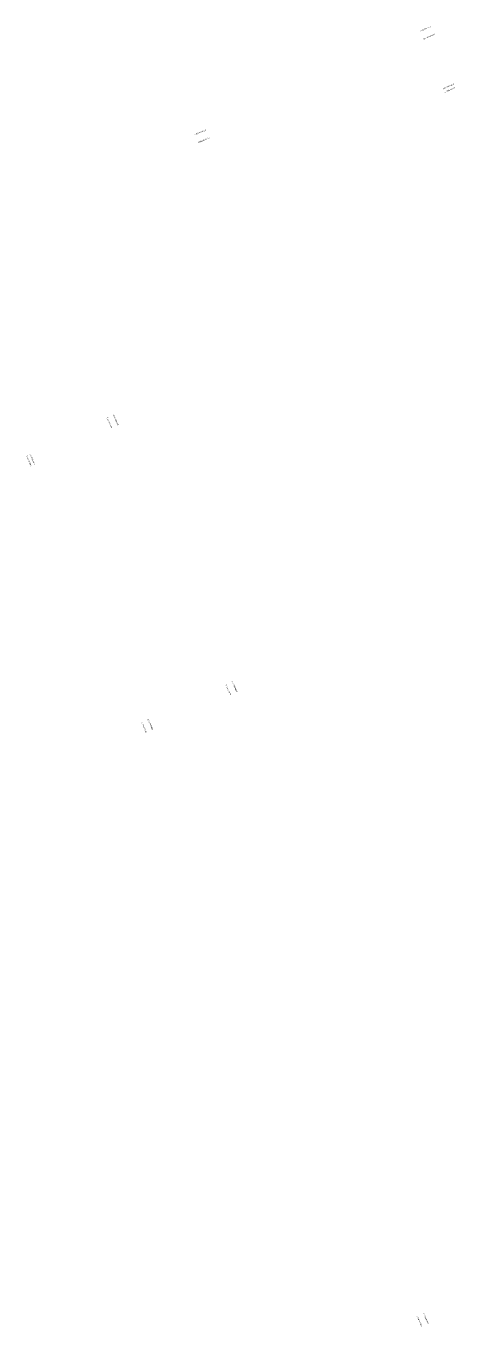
# Model space of a CAD drawing. Header units: metres. Extents: x 1891961 to 1892033, y 3126573 to 3126791.
import ezdxf
from ezdxf.enums import TextEntityAlignment as Align

# ---------------------------------------------------------------- set-up
doc = ezdxf.new("R2010")
doc.units = ezdxf.units.M
doc.layers.add('T3270-030-CHAMBRE-ATTRIBUT', color=1, linetype='Continuous', lineweight=20)
doc.styles.add('Multitubulaire', font='arial.ttf')

msp = doc.modelspace()

# ---------------------------------------------------------------- texts
at = {"layer": 'T3270-030-CHAMBRE-ATTRIBUT', "style": 'Multitubulaire'}
for tag, text, rotation, p in [('SAN1-PK196_G', 'SAN1-PK', 24.0928, (1892027.43, 3126790.42, 3.7)), ('CHAMBRE-M1C', '', 24.0928, (1892028.02, 3126789.09, 3.7)), ('SAN1-PK196_D', 'SAN1-PK', 24.1015, (1892031.28, 3126780.75, 3.61)), ('CHAMBRE-L2T', '', 24.1015, (1892031.54, 3126780.17, 3.61)), ('SAN1-PK155_G', 'SAN1-PK', 24.0928, (1891989.62, 3126773.07, 3.45)), ('CHAMBRE-M1C', 'SAN1-PK', 24.0928, (1891990.22, 3126771.75, 3.45)), ('SAN1-PK100_D', 'SA01-PK', 114.4034, (1891975.77, 3126724.05, 3.84)), ('CHAMBRE-L5T', '', 114.4034, (1891976.85, 3126724.53, 3.84)), ('SAN1-PK100_G', 'SAN1-PK', 114.0732, (1891962.26, 3126717.64, 3.79)), ('CHAMBRE-L2T', '', 114.0732, (1891962.84, 3126717.9, 3.79)), ('CHAMBRE-L5T', '', 114.046, (1891996.78, 3126679.76, 4.15)), ('SAN1-PK51_D', 'SA01-PK', 114.046, (1891995.7, 3126679.28, 4.15)), ('CHAMBRE-L5T', '', 114.046, (1891982.63, 3126673.45, 4.14)), ('SAN1-PK51_G', 'SA01-PK', 114.046, (1891981.56, 3126672.97, 4.14)), ('SAN1-PK-60_G', 'SA01-PK', 114.6775, (1892027.86, 3126573.22, 4)), ('CHAMBRE-L5T', '', 114.6775, (1892028.93, 3126573.71, 4))]:
    msp.add_attdef(tag, text=text, height=0.2, rotation=rotation, dxfattribs=at).set_placement(p, align=Align.BOTTOM_LEFT)

doc.saveas('drawing.dxf')
